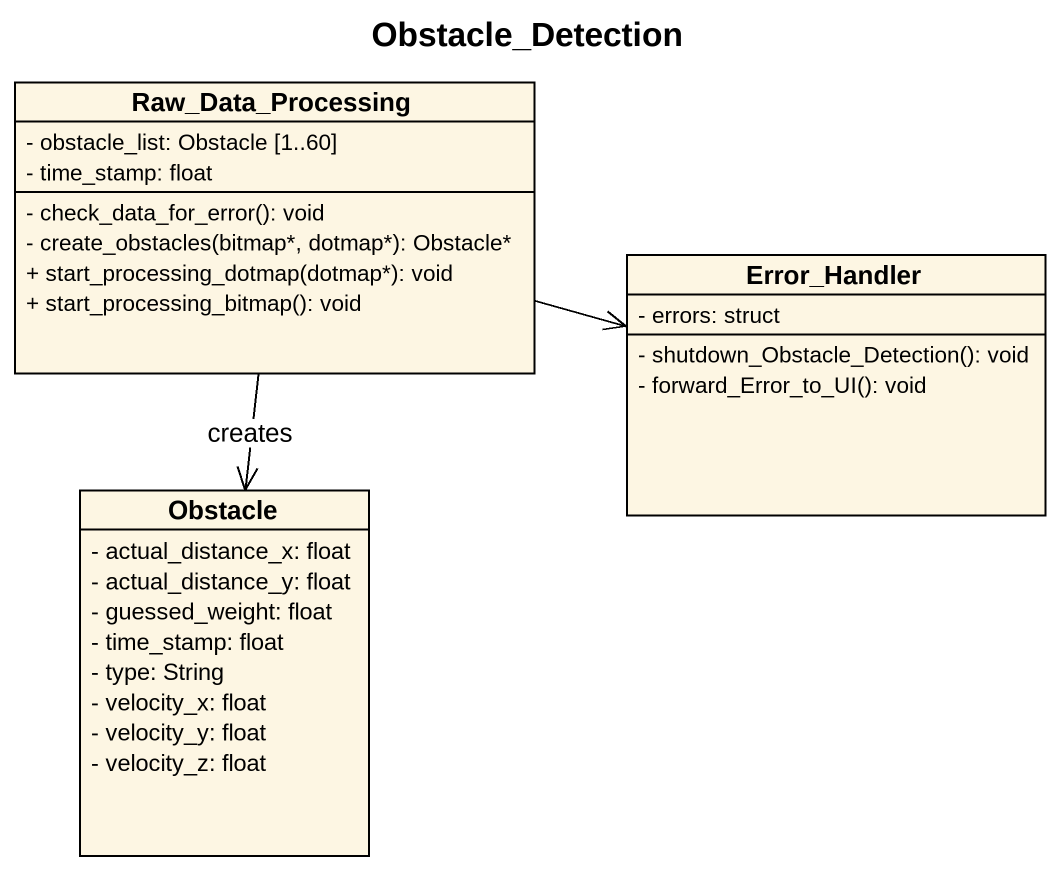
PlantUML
@startuml
title Obstacle_Detection
hide circle
hide empty members
skinparam classAttributeIconSize 0
class Raw_Data_Processing {
  - obstacle_list: Obstacle [1..60]
  - time_stamp: float
  - check_data_for_error(): void
  - create_obstacles(bitmap*, dotmap*): Obstacle*
  + start_processing_dotmap(dotmap*): void
  + start_processing_bitmap(): void
}
class Error_Handler {
  - errors: struct
  - shutdown_Obstacle_Detection(): void
  - forward_Error_to_UI(): void
}
class Obstacle {
  - actual_distance_x: float
  - actual_distance_y: float
  - guessed_weight: float
  - time_stamp: float
  - type: String
  - velocity_x: float
  - velocity_y: float
  - velocity_z: float
}
Raw_Data_Processing -right-> Error_Handler
Raw_Data_Processing --> Obstacle : creates
@enduml
